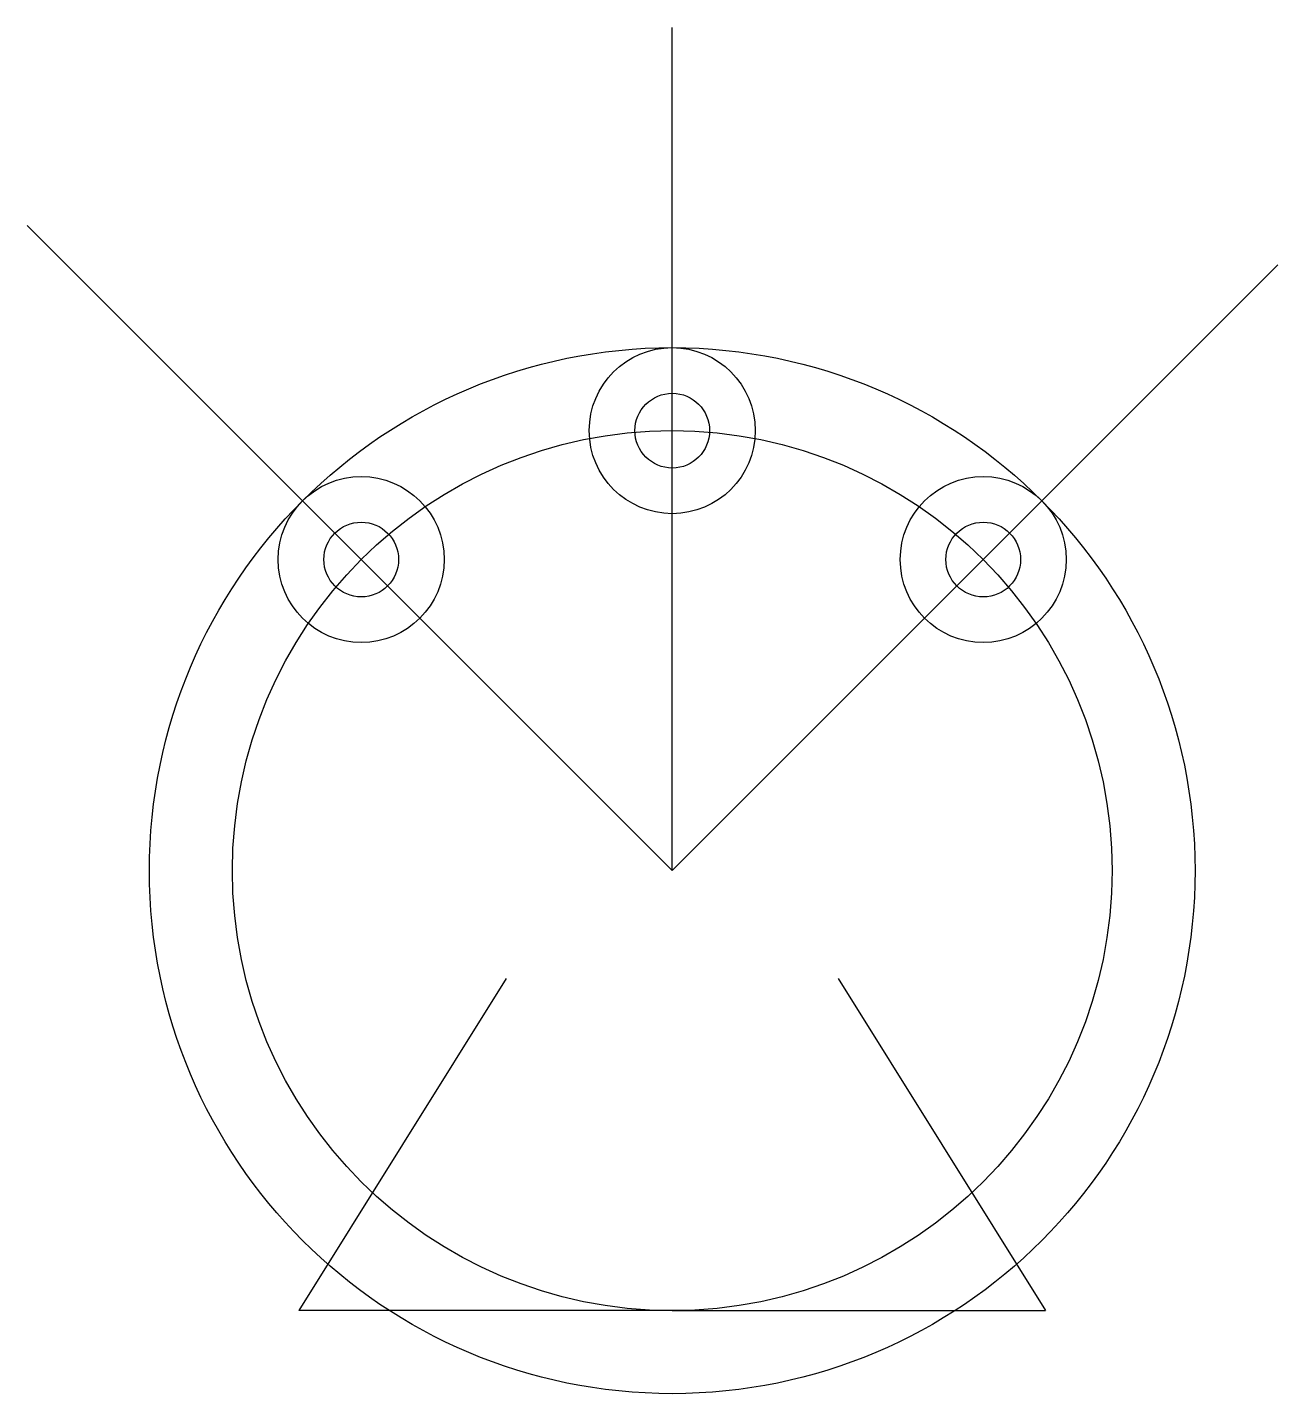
# Model space of a CAD drawing. Header units: inches. Extents: x -78 to 73, y -63 to 102.
import ezdxf

# ---------------------------------------------------------------- set-up
doc = ezdxf.new("R2010")
doc.units = ezdxf.units.IN
doc.header["$MEASUREMENT"] = 0

msp = doc.modelspace()

# ---------------------------------------------------------------- linework, layer by layer
for p, q in [((0, 0), (0, 101.58)), ((0, 0), (-77.72, 77.72)), ((0, 0), (72.96, 72.96)), ((-20, -13), (-45, -53)), ((20, -13), (45, -53)), ((0, -53), (-45, -53)), ((0, -53), (45, -53))]:
    msp.add_line(p, q)
for centre, radius in [((0, 0), 63), ((0, 53), 10), ((0, 53), 4.5), ((0, 0), 53), ((-37.48, 37.48), 10), ((37.48, 37.48), 10), ((-37.48, 37.48), 4.5), ((37.48, 37.48), 4.5)]:
    msp.add_circle(centre, radius)

doc.saveas('drawing.dxf')
